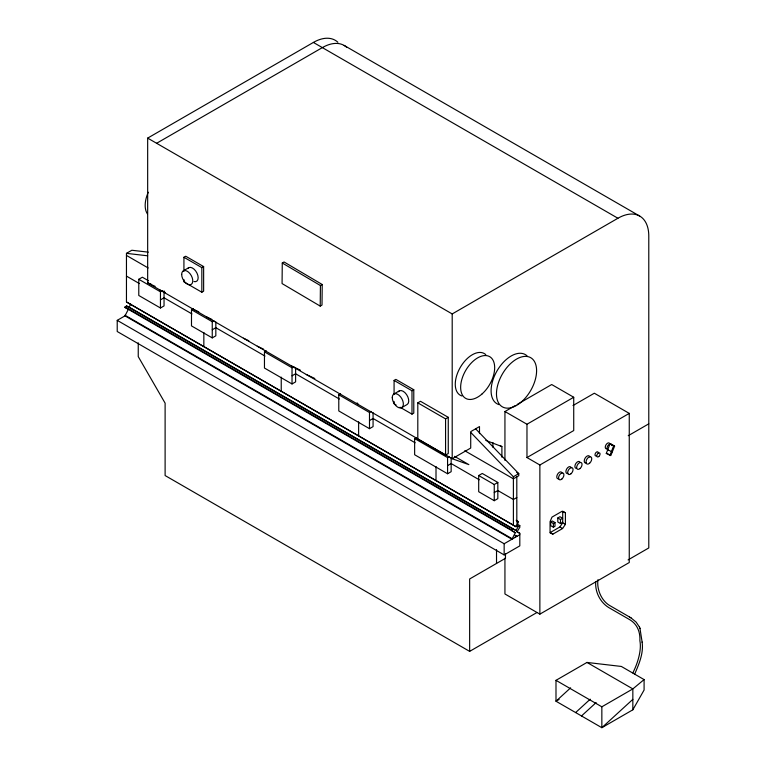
<?xml version="1.0" encoding="UTF-8"?>
<svg xmlns="http://www.w3.org/2000/svg" width="766" height="766" viewBox="0 0 766 766"><rect width="100%" height="100%" fill="white"/><g stroke="black" fill="none" stroke-linecap="round" stroke-linejoin="round"><path stroke-width="1.15" d="M282.271 263.006L282.07 283.573L320.217 306.103L322.007 305.069L322.218 284.502L284.062 261.972L282.271 263.006L320.418 285.536L320.217 306.103M606.289 453.443L609.975 443.954L614.6 446.109L610.808 455.598L606.289 453.443L607.227 453.529M609.88 455.511L613.556 446.023M632.821 672.912C637.896 662.944 641.726 649.951 639.888 640.74C640.376 630.657 636.393 623.227 628.723 619.1L608.692 607.534C600.037 602.181 594.923 591.754 595.718 581.633M634.708 674.061C638.997 664.026 643.737 653.274 642.119 642.061M514.991 537.483L515.863 535.597L516.993 536.334L514.924 535.137M148.336 252.158L131.838 250.252L126.457 253.355L126.457 301.967L516.102 526.769L518.247 522.556L518.247 521.522L516.179 520.325M516.705 531.527L519.808 533.318L519.808 545.88L504.152 554.919L117.217 331.515L117.217 320.351L124.982 315.86L511.927 539.264L515.317 532.686L124.982 307.396L126.457 305.912L129.167 307.128L130.775 304.112M126.457 305.912L513.392 529.306L516.102 530.522L518.247 526.51L519.808 525.61L519.808 527.362L516.993 531.872L519.808 533.318M632.84 709.804L644.091 690.032L644.091 679.586L621.341 666.449L586.986 662.437L555.992 680.332L555.992 701.225L601.846 727.7L632.84 709.804L632.84 688.912L644.091 679.586M124.982 315.86L128.382 309.282L124.982 307.396M552.899 534.122L550.208 532.571L559.889 526.979L562.713 522.814L562.713 511.228L565.404 512.78L565.404 524.365L562.57 528.53L552.899 534.122L550.065 532.906L550.065 521.636L552.008 517.098L562.033 511.305L565.404 512.78M570.622 687.839L555.992 701.225L559.094 699.435M575.63 712.562L590.26 699.176M581.509 715.951L596.139 702.575M632.84 699.358L601.846 727.7L601.846 706.807L555.992 680.332M454.487 456.325L468.859 464.627L452.199 458.729L147.666 282.913L147.666 138.11L313.39 42.436A43.643 25.201 -60 0 1 337.873 42.245M156.628 143.28L322.352 47.607A43.643 25.201 -60 0 1 346.826 47.415M164.039 290.889L164.039 305.921L160.458 307.989L138.78 295.475L138.78 279.284L142.361 277.215L148.556 280.796M183.926 271.336L183.926 257.271L185.717 256.237L203.632 266.578L203.632 291.195L201.841 292.229L183.926 281.878L183.926 279.542M183.304 270.838L188.675 267.736M183.926 257.271L201.841 267.612L203.632 266.578M138.78 279.284L160.458 291.808L162.248 290.774M160.458 299.87L164.039 297.802L191.969 313.926M215.83 321.94L215.83 335.824L212.249 337.892L191.49 325.904L191.49 309.723L193.281 308.688M191.49 309.723L212.249 321.71L214.04 320.676M212.249 329.773L215.83 327.704L264.979 356.075M320.418 285.536L322.218 284.502M295.609 368.006L295.609 381.88L292.028 383.957L264.462 368.044L264.462 351.853L266.252 350.818M264.462 351.853L292.028 367.766L293.818 366.732M292.028 375.828L295.609 373.76L339.319 399M147.666 138.11L452.199 313.936L617.923 218.253A43.643 25.201 -60 0 1 648.783 236.072L648.783 547.949L628.072 559.908M373.071 412.721L373.071 426.605L369.49 428.673L338.783 410.949L338.783 394.758L340.573 393.724M394.078 394.452L394.078 380.424L395.869 379.39L413.784 389.731L413.784 413.104L411.993 414.138L400.043 407.244M393.887 394.002L399.268 390.899M338.783 394.758L369.49 412.491L371.28 411.457M394.078 380.424L411.993 390.765L413.784 389.731M369.49 420.553L373.071 418.485L415.143 442.777M401.738 407.608L407.119 404.505A7.851 4.539 60 0 0 406.574 394.567A7.851 4.539 60 0 0 398.377 391.723M417.805 402.849L420.496 401.298L448.263 417.326L448.263 453.529L445.573 455.081L417.805 439.052L417.805 402.849L445.573 418.878L448.263 417.326M451.155 457.809L451.155 471.684L447.574 473.752L414.636 454.745L414.636 438.554L416.436 437.52M504.938 460.404L504.938 411.534L515.097 405.664M517.136 404.486L551.692 384.532L573.724 397.257L573.724 430.559L526.97 457.551L526.97 424.249L573.724 397.257M414.636 438.554L447.574 457.57L449.364 456.536M447.574 465.632L451.155 463.564L479.267 479.794M573.006 405.53L594.33 393.226L629.259 413.391L629.259 562.531L539.867 614.14L504.938 593.976L504.938 558.184M478.693 475.533L482.274 473.465L497.833 482.456L497.833 498.637L494.252 500.705L478.693 491.724L478.693 475.533L494.252 484.524L497.833 482.456M513.392 525.361L513.392 476.749L518.774 473.647L475.648 428.826M526.97 457.551L539.867 465L629.259 413.391M494.252 492.586L497.833 490.518L513.392 499.499L516.801 497.536M628.235 435.701L648.783 423.837M518.247 521.522L516.82 522.355L516.801 476.854M124.982 306.764L511.927 530.158L513.392 529.306M117.217 320.351L504.152 543.745L519.808 534.706M550.697 521.924L552.305 520.995L554.996 522.546L554.996 526.271L553.387 527.2L550.697 525.648L550.697 521.924L553.387 523.475L554.996 522.546M557.801 517.969L559.946 516.724L562.637 518.276L560.492 519.52L557.801 517.969L557.801 521.981L560.492 523.532L562.637 522.297M138.244 342.823L138.244 356.611L165.111 403.155L165.111 475.552L469.644 651.378L536.956 612.513M601.846 706.807L632.84 688.912L586.986 662.437M612.235 451.921L607.725 449.747A3.294 1.905 -60 0 1 607.352 446.712A3.294 1.905 -60 0 1 609.975 443.954M126.457 253.355L147.675 255.806M607.725 449.747L608.204 449.901M150.998 284.09L147.666 282.913L155.144 286.36M485.768 440.383L501.893 446.588L501.893 457.225M160.046 290.055L165.446 292.574M206.619 316.942L211.943 319.451M306.314 374.507L314.826 378.509M193.386 309.301L198.777 311.848M291.731 366.081L300.329 370.141M257.28 346.194L263.638 349.2M243.425 338.199L248.826 340.765M126.457 301.967L516.102 526.769M515.317 532.686L511.927 530.79L511.927 530.158M344.164 45.443L639.744 216.098M313.39 42.436L617.923 218.253M614.6 446.109L611.019 444.041A3.294 1.905 -60 0 1 611.699 445.553M608.118 454.046L609.908 455.081M504.938 411.534L526.97 424.249M499.901 445.439L501.893 446.588M516.734 472.469L518.774 473.647L518.774 475.715L513.392 478.817L464.77 450.743M396.07 404.946L394.078 403.797L394.078 401.461M126.457 255.423L148.183 267.966M562.713 522.814L565.404 524.365M126.457 276.105L139.374 283.564M559.889 526.979L562.57 528.53M516.705 523.82L519.808 525.61M516.179 525.313L518.247 526.51M129.167 307.128L516.102 530.522M124.982 315.228L511.927 538.622M629.642 617.051L609.506 605.418C601.358 600.554 596.57 589.092 597.959 579.709M630.973 617.865L636.115 622.088L639.543 627.22M629.489 616.965L631.136 617.971M471.1 432.79L513.392 476.749M357.1 402.897L358.469 404.611M639.945 628.206L642.157 642.329M639.447 626.981L640.041 628.455M560.492 519.52L560.492 523.532M553.387 523.475L553.387 527.2M539.867 465L539.867 614.14M505.474 553.694L505.474 558.29L469.644 578.972L469.644 651.378M504.152 543.745L504.152 554.919M496.521 549.672L496.521 563.46M494.252 484.524L494.252 500.705M492.931 442.604L492.931 447.325M479.497 433.594L479.497 426.566L470.717 431.641L470.717 448.043L452.199 458.729L452.199 313.936M447.574 457.57L447.574 473.752M445.573 418.878L445.573 455.081M436.007 466.494L436.007 480.684M411.993 390.765L411.993 414.138M369.49 412.491L369.49 428.673M358.622 421.807L358.622 435.998M292.028 367.766L292.028 383.957M281.237 377.131L281.237 391.321M212.249 321.71L212.249 337.892M203.842 332.454L203.842 346.644M201.841 267.612L201.841 292.229M160.458 291.808L160.458 307.989M558.749 478.75A3.801 2.193 -60 0 1 557.543 474.259A3.801 2.193 -60 0 1 562.033 473.053M567.884 473.474A3.801 2.193 -60 0 1 566.677 468.983A3.801 2.193 -60 0 1 571.177 467.777M576.223 468.352A3.801 2.193 -60 0 1 575.668 463.794A3.801 2.193 -60 0 1 579.891 461.994M586.344 463.018A4.05 2.336 -60 0 1 585.061 458.221A4.05 2.336 -60 0 1 589.858 456.938M596.216 455.914A2.279 1.312 -60 0 1 595.048 454.468A2.279 1.312 -60 0 1 596.781 451.94A2.279 1.312 -60 0 1 598.246 452.945M606.978 448.809A3.294 1.905 -60 0 1 605.935 444.912A3.294 1.905 -60 0 1 609.832 443.868M498.944 404.601A28.371 16.383 -60 0 1 496.971 370.974A28.371 16.383 -60 0 1 527.075 355.874M461.927 395.974A24.072 13.893 -60 0 1 460.251 367.46A24.072 13.893 -60 0 1 485.788 354.648M147.484 214.011A24.32 14.037 -60 0 1 148.288 192.228M187.794 268.55A7.851 4.539 60 0 1 197.015 273.175A7.851 4.539 60 0 1 194.047 281.562M482.063 393.944A24.072 13.893 -60 0 0 489.694 356.669A24.072 13.893 -60 0 0 461.228 381.908A24.072 13.893 -60 0 0 482.063 393.944M521.723 401.652A28.371 16.383 -60 0 0 530.714 357.693A28.371 16.383 -60 0 0 497.153 387.462A28.371 16.383 -60 0 0 521.723 401.652M181.676 274.429A7.851 4.539 60 0 0 190.006 284.799A7.851 4.539 60 0 0 190.006 273.692A7.851 4.539 60 0 0 181.676 274.429M392.259 397.602A7.851 4.539 60 0 0 400.589 407.962A7.851 4.539 60 0 0 400.589 396.855A7.851 4.539 60 0 0 392.259 397.602M571.063 473.704A3.801 2.193 -60 0 0 572.269 467.825A3.801 2.193 -60 0 0 567.769 471.808A3.801 2.193 -60 0 0 571.063 473.704M580.053 468.524A3.801 2.193 -60 0 0 581.26 462.635A3.801 2.193 -60 0 0 576.76 466.618A3.801 2.193 -60 0 0 580.053 468.524M589.619 463.2A4.05 2.336 -60 0 0 590.902 456.919A4.05 2.336 -60 0 0 586.105 461.17A4.05 2.336 -60 0 0 589.619 463.2M598.849 456.469A2.279 1.312 -60 0 0 599.567 452.936A2.279 1.312 -60 0 0 596.867 455.33A2.279 1.312 -60 0 0 598.849 456.469M561.928 478.98A3.801 2.193 -60 0 0 563.134 473.101A3.801 2.193 -60 0 0 558.634 477.084A3.801 2.193 -60 0 0 561.928 478.98"/></g></svg>
